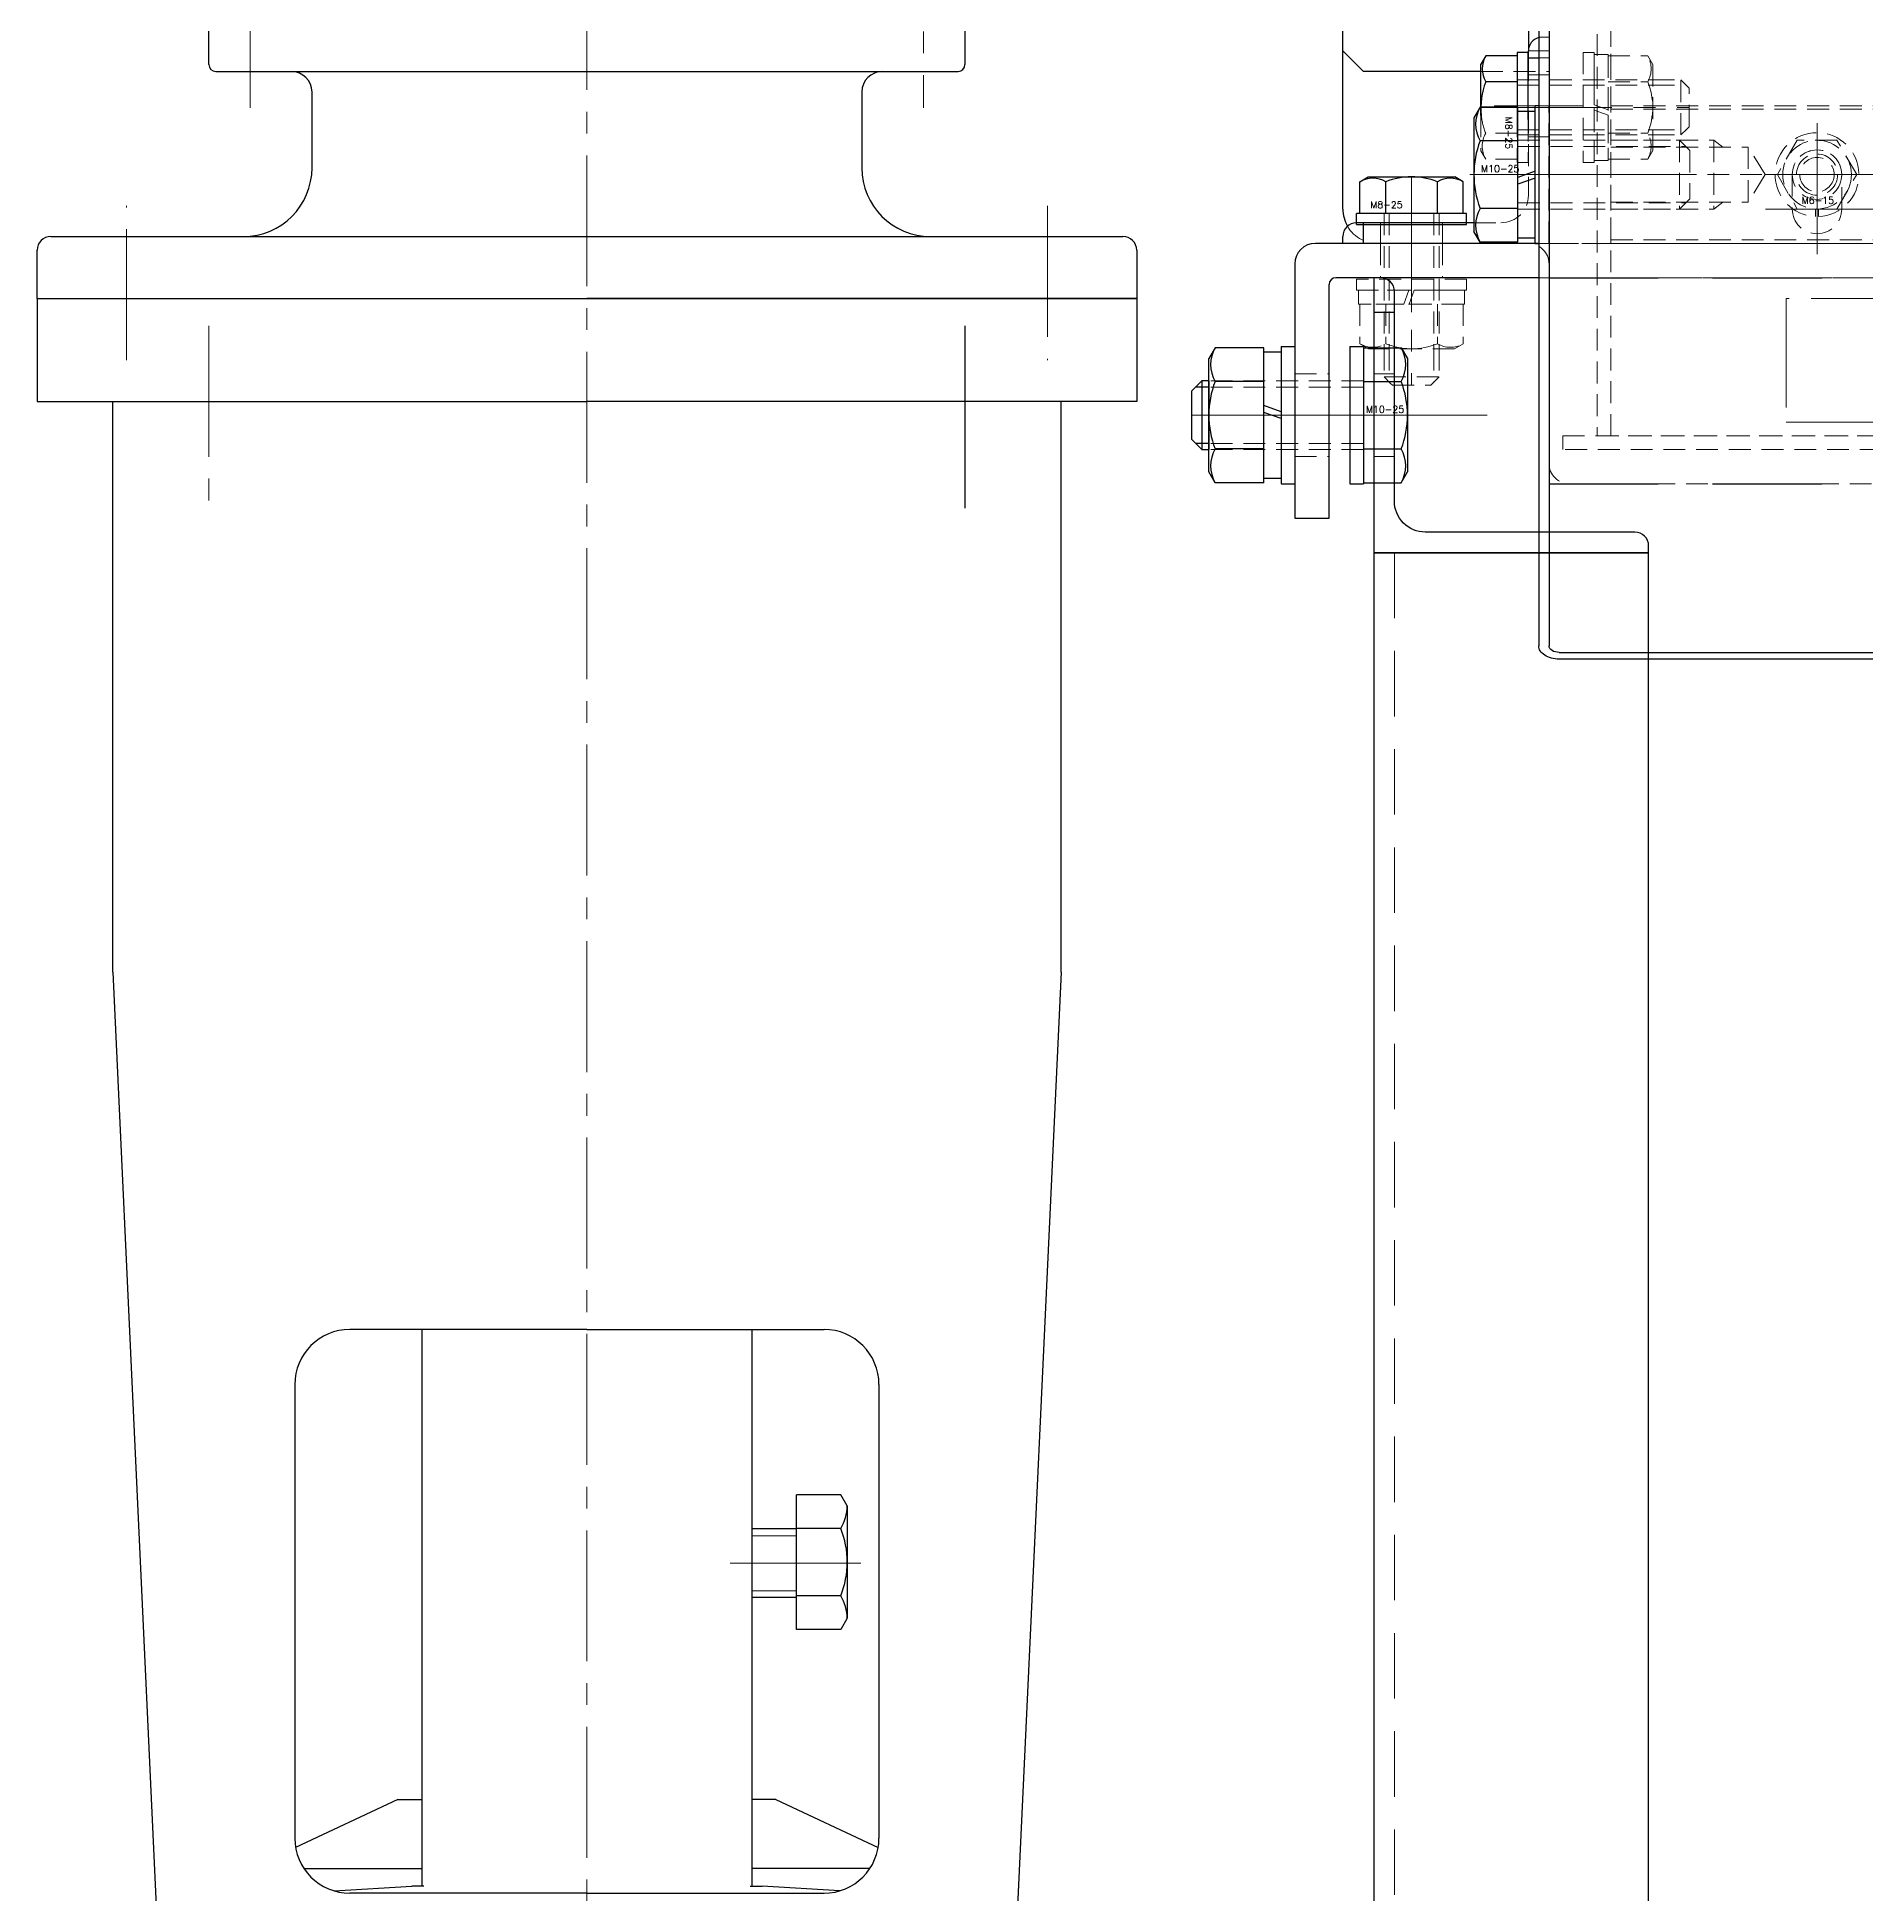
# Model space of a CAD drawing. Header units: millimetres. Extents: x 0 to 10987, y 0 to 7892.
# Drawn here: x 1093.9 to 1360.1, y 5428.6 to 5698.8 of the extents above; entities that cross this region are included whole.
import ezdxf

# ---------------------------------------------------------------- set-up
doc = ezdxf.new("R2010")
doc.units = ezdxf.units.MM
for name, pattern in [('CENTER2', [28.575, 19.05, -3.175, 3.175, -3.175]), ('HIDDEN2', [4.7625, 3.175, -1.5875]), ('PHANTOM2', [31.75, 15.875, -3.175, 3.175, -3.175, 3.175, -3.175])]:
    doc.linetypes.add(name, pattern=pattern)
for name, color, linetype, lineweight in [('01_外形線', 7, 'Continuous', 25), ('02_細線', 5, 'Continuous', 13), ('03_かくれ線', 6, 'HIDDEN2', 13), ('04_中心線', 1, 'CENTER2', 9), ('05_仮想線', 2, 'PHANTOM2', 13)]:
    doc.layers.add(name, color=color, linetype=linetype, lineweight=lineweight)
doc.styles.add('KSS_TXT', font='txt.shx', dxfattribs={"bigfont": 'extfont2.shx'})

msp = doc.modelspace()

# ---------------------------------------------------------------- linework, layer by layer
at = {"layer": '01_外形線'}
for p, q in [((1312.392, 5943.841), (1312.392, 5610.291)), ((1313.892, 5943.841), (1313.892, 5610.291)), ((1118.892, 5694.838), (1118.892, 5716.838)), ((1228.892, 5716.838), (1228.892, 5694.838)), ((1310.892, 5701.332), (1310.892, 5696.835)), ((1283.892, 5673.835), (1283.891, 5696.836)), ((1304.675, 5696.113), (1303.979, 5694.907)), ((1303.979, 5687.462), (1303.979, 5694.907)), ((1309.279, 5696.113), (1304.675, 5696.113)), ((1309.279, 5696.607), (1309.279, 5687.463)), ((1310.879, 5696.607), (1309.279, 5696.607)), ((1309.279, 5696.113), (1309.279, 5687.463)), ((1310.877, 5688.023), (1310.892, 5696.838)), ((1310.879, 5686.848), (1310.879, 5696.607)), ((1310.892, 5695.838), (1312.392, 5695.838)), ((1119.892, 5693.838), (1173.892, 5693.838)), ((1173.892, 5693.838), (1227.892, 5693.838)), ((1309.279, 5692.36), (1304.675, 5692.36)), ((1133.892, 5679.838), (1133.892, 5690.838)), ((1213.892, 5690.838), (1213.892, 5679.838)), ((1311.862, 5668.838), (1311.862, 5688.838)), ((1312.392, 5688.838), (1311.862, 5688.838)), ((1303.865, 5688.653), (1302.962, 5687.088)), ((1302.962, 5687.088), (1302.962, 5670.588)), ((1309.362, 5688.653), (1303.865, 5688.653)), ((1309.362, 5669.023), (1309.362, 5688.653)), ((1311.862, 5688.038), (1309.362, 5688.038)), ((1309.362, 5683.745), (1303.865, 5683.745)), ((1286.387, 5677.811), (1287.593, 5678.507)), ((1287.593, 5678.507), (1300.193, 5678.507)), ((1301.398, 5677.811), (1300.193, 5678.507)), ((1311.862, 5679.338), (1309.362, 5678.428)), ((1311.862, 5678.338), (1309.362, 5677.428)), ((1286.387, 5673.207), (1286.387, 5677.811)), ((1290.14, 5673.207), (1290.14, 5677.811)), ((1297.645, 5673.207), (1297.645, 5677.811)), ((1301.398, 5673.207), (1301.398, 5677.811)), ((1301.893, 5673.207), (1285.893, 5673.207)), ((1285.893, 5671.607), (1285.893, 5673.207)), ((1301.398, 5673.207), (1286.387, 5673.207)), ((1301.893, 5671.607), (1301.893, 5673.207)), ((1309.362, 5673.93), (1303.865, 5673.93)), ((1302.962, 5671.838), (1285.892, 5671.838)), ((1285.893, 5671.607), (1301.893, 5671.607)), ((1286.892, 5668.838), (1286.892, 5671.838)), ((1303.865, 5669.023), (1302.962, 5670.588)), ((1093.893, 5660.838), (1093.893, 5667.838)), ((1095.893, 5669.838), (1173.892, 5669.838)), ((1173.892, 5669.838), (1251.892, 5669.838)), ((1253.892, 5667.838), (1253.892, 5660.838)), ((1312.392, 5668.838), (1279.892, 5668.838)), ((1283.892, 5668.838), (1283.892, 5669.838)), ((1302.962, 5668.838), (1283.892, 5668.838)), ((1309.362, 5669.023), (1303.865, 5669.023)), ((1309.362, 5669.638), (1311.862, 5669.638)), ((1311.862, 5668.838), (1312.392, 5668.838)), ((1276.892, 5665.838), (1276.892, 5628.838)), ((1281.892, 5628.838), (1281.892, 5662.838)), ((1312.392, 5663.838), (1282.892, 5663.838)), ((1093.893, 5660.838), (1093.893, 5645.838)), ((1093.893, 5660.838), (1173.892, 5660.838)), ((1093.893, 5660.838), (1173.892, 5660.838)), ((1093.893, 5660.838), (1173.892, 5660.838)), ((1093.893, 5660.838), (1173.892, 5660.838)), ((1253.892, 5660.838), (1173.892, 5660.838)), ((1173.892, 5660.838), (1253.892, 5660.838)), ((1253.892, 5660.838), (1173.892, 5660.838)), ((1173.892, 5660.838), (1253.892, 5660.838)), ((1253.892, 5660.838), (1253.892, 5645.838)), ((1228.892, 5656.838), (1228.892, 5630.338)), ((1288.392, 5658.838), (1291.392, 5658.838)), ((1265.296, 5653.653), (1264.392, 5652.088)), ((1272.392, 5653.653), (1265.296, 5653.653)), ((1272.392, 5634.023), (1272.392, 5653.653)), ((1274.892, 5653.838), (1274.892, 5633.838)), ((1274.892, 5653.838), (1276.892, 5653.838)), ((1276.892, 5653.838), (1276.892, 5633.838)), ((1284.892, 5653.838), (1284.892, 5633.838)), ((1284.892, 5653.838), (1286.892, 5653.838)), ((1286.892, 5653.838), (1286.892, 5633.838)), ((1286.892, 5653.653), (1292.389, 5653.653)), ((1292.389, 5653.653), (1293.292, 5652.088)), ((1264.392, 5635.588), (1264.392, 5652.088)), ((1272.392, 5645.248), (1272.392, 5653.038)), ((1272.392, 5653.038), (1274.892, 5653.038)), ((1293.292, 5652.088), (1293.292, 5635.588)), ((1263.392, 5648.838), (1261.892, 5647.338)), ((1264.392, 5648.838), (1263.392, 5648.838)), ((1263.392, 5648.838), (1263.392, 5638.838)), ((1264.392, 5648.838), (1264.392, 5638.838)), ((1272.392, 5648.745), (1265.296, 5648.745)), ((1286.892, 5648.745), (1292.389, 5648.745)), ((1093.893, 5645.838), (1173.892, 5645.838)), ((1104.892, 5562.838), (1104.892, 5645.838)), ((1104.892, 5645.838), (1124.392, 5645.838)), ((1253.892, 5645.838), (1173.892, 5645.838)), ((1242.892, 5645.838), (1223.392, 5645.838)), ((1242.892, 5562.838), (1242.892, 5645.838)), ((1261.892, 5647.338), (1261.892, 5640.338)), ((1264.392, 5647.938), (1262.492, 5647.938)), ((1274.892, 5644.338), (1272.392, 5645.248)), ((1272.392, 5634.638), (1272.392, 5644.248)), ((1274.892, 5643.338), (1272.392, 5644.248)), ((1263.392, 5638.838), (1261.892, 5640.338)), ((1264.392, 5639.738), (1262.492, 5639.738)), ((1263.392, 5638.838), (1264.392, 5638.838)), ((1272.392, 5638.93), (1265.296, 5638.93)), ((1286.892, 5638.93), (1292.389, 5638.93)), ((1265.296, 5634.023), (1264.392, 5635.588)), ((1292.389, 5634.023), (1293.292, 5635.588)), ((1272.392, 5634.023), (1265.296, 5634.023)), ((1274.892, 5634.638), (1272.392, 5634.638)), ((1274.892, 5633.838), (1276.892, 5633.838)), ((1284.892, 5633.838), (1286.892, 5633.838)), ((1286.892, 5634.023), (1292.389, 5634.023)), ((1276.892, 5628.838), (1281.892, 5628.838)), ((1315.392, 5609.326), (1591.392, 5609.326)), ((1591.392, 5608.362), (1315.392, 5608.362)), ((1104.892, 5562.838), (1112.383, 5402.257)), ((1242.892, 5562.838), (1235.402, 5402.257)), ((1173.892, 5510.838), (1139.392, 5510.838)), ((1149.892, 5510.838), (1149.892, 5429.838)), ((1173.892, 5510.838), (1208.392, 5510.838)), ((1197.892, 5510.838), (1197.892, 5429.838)), ((1131.392, 5502.838), (1131.392, 5436.838)), ((1216.392, 5502.838), (1216.392, 5436.838)), ((1204.367, 5467.193), (1204.367, 5486.791)), ((1210.835, 5486.791), (1204.367, 5486.791)), ((1211.774, 5485.17), (1210.838, 5486.791)), ((1211.774, 5485.17), (1211.774, 5468.814)), ((1204.367, 5481.838), (1197.892, 5481.838)), ((1210.838, 5481.892), (1204.367, 5481.892)), ((1204.367, 5471.838), (1197.892, 5471.838)), ((1210.838, 5472.092), (1204.367, 5472.092)), ((1210.838, 5467.193), (1204.367, 5467.193)), ((1211.774, 5468.814), (1210.838, 5467.193)), ((1146.392, 5442.438), (1131.507, 5435.491)), ((1146.392, 5442.438), (1149.892, 5442.438)), ((1201.392, 5442.438), (1197.892, 5442.438)), ((1201.392, 5442.438), (1216.278, 5435.491)), ((1132.711, 5432.438), (1149.892, 5432.438)), ((1215.074, 5432.438), (1197.892, 5432.438)), ((1137.099, 5429.173), (1148.392, 5429.838)), ((1150.142, 5429.838), (1148.392, 5429.838)), ((1197.642, 5429.838), (1199.392, 5429.838)), ((1210.686, 5429.173), (1199.392, 5429.838)), ((1173.892, 5428.838), (1139.392, 5428.838)), ((1173.892, 5428.838), (1208.392, 5428.838))]:
    msp.add_line(p, q, dxfattribs=at)
at = {"layer": '01_外形線', "linetype": 'HIDDEN2', "ltscale": 5}
for p, q in [((1313.892, 5663.838), (1592.892, 5663.838)), ((1313.892, 5633.835), (1592.892, 5633.835))]:
    msp.add_line(p, q, dxfattribs=at)
at = {"layer": '01_外形線'}
for points in [[(1303.979, 5693.835), (1286.892, 5693.835), (1283.892, 5696.835), (1283.892, 5786.688)], [(1328.392, 5423.838), (1328.392, 5623.838), (1288.392, 5623.838), (1288.392, 5423.838)]]:
    msp.add_lwpolyline(points, dxfattribs=at)
msp.add_lwpolyline([(1328.392, 5623.838), (1328.392, 5624.838, 0.4142136), (1326.392, 5626.838), (1295.892, 5626.838, -0.4142136), (1291.392, 5631.338), (1291.392, 5661.838, 0.4142136), (1289.392, 5663.838), (1288.392, 5663.838), (1288.392, 5623.838)], format="xyb", close=True, dxfattribs=at)
for centre, radius, start, end in [((1312.892, 5696.838), 2, 104.47751, 180), ((1119.892, 5694.838), 1, 180, 270), ((1227.892, 5694.838), 1, 270, 0), ((1307.925, 5694.236), 3.753, 150.00001, 209.99999), ((1130.892, 5690.838), 3, 0, 90), ((1216.892, 5690.838), 3, 90, 180), ((1314.444, 5688.607), 10.465, 158.98558, 186.2826), ((1308.115, 5686.199), 4.907, 150.00001, 209.99999), ((1316.741, 5678.838), 13.779, 159.136, 200.864), ((1123.892, 5679.838), 10, 270, 0), ((1223.892, 5679.838), 10, 180, 270), ((1288.263, 5674.561), 3.753, 60.00001, 119.99999), ((1293.893, 5668.042), 10.465, 68.98558, 111.01442), ((1299.522, 5674.561), 3.753, 60.00001, 119.99999), ((1288.892, 5673.835), 5, 180, 210.03328), ((1308.115, 5671.476), 4.907, 150.00001, 209.99999), ((1285.892, 5669.838), 2, 90, 180), ((1095.893, 5667.838), 2, 90, 180), ((1251.892, 5667.838), 2, 0, 90), ((1279.892, 5665.838), 3, 90, 180), ((1282.892, 5662.838), 1, 90, 180), ((1269.546, 5651.199), 4.907, 150.00001, 209.99999), ((1288.139, 5651.199), 4.907, 330.00001, 29.99999), ((1278.171, 5643.838), 13.779, 159.136, 200.864), ((1279.513, 5643.838), 13.779, 339.136, 20.864), ((1269.546, 5636.476), 4.907, 150.00001, 209.99999), ((1288.139, 5636.476), 4.907, 330.00001, 29.99999), ((1139.392, 5502.838), 8, 90, 180), ((1208.392, 5502.838), 8, 0, 90), ((1205.221, 5485.269), 6.551, 328.9828, 359.13138), ((1198.474, 5476.992), 13.299, 338.37986, 21.61714), ((1205.221, 5468.715), 6.551, 0.86868, 31.0172), ((1139.392, 5436.838), 8, 180, 270), ((1208.392, 5436.838), 8, 270, 0)]:
    msp.add_arc(centre, radius, start, end, dxfattribs=at)
at = {"layer": '01_外形線', "extrusion": (0, 0, -1)}
for major_axis in [(3, 0), (1.5, 0)]:
    msp.add_ellipse((1315.392, 5610.291), major_axis=major_axis, ratio=0.6427876, start_param=7.8539816, end_param=9.424778, dxfattribs=at)
at = {"layer": '02_細線'}
for p, q in [((1204.367, 5480.838), (1197.892, 5480.838)), ((1204.367, 5472.838), (1197.892, 5472.838))]:
    msp.add_line(p, q, dxfattribs=at)
at = {"layer": '03_かくれ線'}
for p, q in [((1320.892, 6008.835), (1320.892, 5640.835)), ((1322.892, 5640.835), (1322.892, 6008.835)), ((1313.892, 5693.835), (1313.892, 5798.835)), ((1313.892, 5793.838), (1313.892, 5663.838)), ((1313.892, 5698.838), (1312.892, 5698.838)), ((1313.892, 5668.838), (1313.892, 5698.838)), ((1313.892, 5696.835), (1310.892, 5696.835)), ((1310.892, 5696.835), (1310.892, 5693.835)), ((1313.892, 5695.838), (1312.392, 5695.838)), ((1318.879, 5696.607), (1318.879, 5680.607)), ((1320.479, 5696.607), (1318.879, 5696.607)), ((1320.479, 5680.607), (1320.479, 5696.607)), ((1320.479, 5696.307), (1320.479, 5689.007)), ((1320.479, 5696.307), (1322.479, 5696.307)), ((1322.479, 5696.307), (1322.479, 5688.279)), ((1322.479, 5696.113), (1322.479, 5681.102)), ((1322.479, 5696.113), (1328.254, 5696.113)), ((1328.254, 5696.113), (1328.979, 5694.857)), ((1328.979, 5694.857), (1328.979, 5682.357)), ((1303.979, 5693.835), (1313.892, 5693.835)), ((1309.279, 5692.607), (1328.979, 5692.607)), ((1309.279, 5691.857), (1328.979, 5691.857)), ((1313.892, 5693.338), (1310.892, 5693.338)), ((1322.479, 5692.36), (1328.254, 5692.36)), ((1328.979, 5692.607), (1333.079, 5692.607)), ((1328.979, 5691.857), (1333.829, 5691.857)), ((1333.079, 5684.607), (1333.079, 5692.607)), ((1333.079, 5692.607), (1333.979, 5691.707)), ((1333.979, 5691.707), (1334.279, 5691.407)), ((1312.392, 5688.838), (1313.862, 5688.838)), ((1313.862, 5668.838), (1313.862, 5688.838)), ((1320.479, 5689.007), (1322.479, 5688.279)), ((1322.892, 5688.838), (1583.892, 5688.838)), ((1322.892, 5668.838), (1322.892, 5688.838)), ((1334.279, 5685.807), (1334.279, 5691.407)), ((1303.979, 5687.462), (1303.979, 5682.307)), ((1309.279, 5687.463), (1309.279, 5680.607)), ((1310.879, 5686.848), (1310.879, 5680.607)), ((1310.892, 5688.023), (1310.892, 5675.838)), ((1320.479, 5688.207), (1320.479, 5680.907)), ((1320.479, 5688.207), (1322.479, 5687.479)), ((1322.479, 5687.479), (1322.479, 5680.907)), ((1322.892, 5688.338), (1583.892, 5688.338)), ((1309.279, 5684.855), (1304.675, 5684.855)), ((1309.279, 5685.357), (1328.979, 5685.357)), ((1309.279, 5684.607), (1328.979, 5684.607)), ((1309.362, 5683.838), (1332.862, 5683.838)), ((1313.892, 5684.338), (1310.892, 5684.338)), ((1322.479, 5684.855), (1328.254, 5684.855)), ((1322.892, 5683.838), (1337.892, 5683.838)), ((1328.979, 5685.357), (1333.829, 5685.357)), ((1328.979, 5684.607), (1333.079, 5684.607)), ((1332.862, 5683.838), (1334.362, 5682.338)), ((1332.862, 5683.838), (1332.862, 5673.838)), ((1333.079, 5684.607), (1333.979, 5685.507)), ((1333.979, 5685.507), (1334.279, 5685.807)), ((1337.892, 5683.838), (1339.191, 5682.838)), ((1337.892, 5683.838), (1337.892, 5673.838)), ((1350.005, 5683.838), (1347.119, 5678.838)), ((1355.779, 5683.838), (1350.005, 5683.838)), ((1352.892, 5673.838), (1352.892, 5683.838)), ((1358.666, 5678.838), (1355.779, 5683.838)), ((1304.675, 5681.102), (1303.979, 5682.307)), ((1309.279, 5681.102), (1304.675, 5681.102)), ((1309.362, 5682.938), (1333.762, 5682.938)), ((1322.479, 5680.907), (1320.479, 5680.907)), ((1322.479, 5681.102), (1328.254, 5681.102)), ((1322.892, 5682.838), (1342.888, 5682.838)), ((1328.254, 5681.102), (1328.979, 5682.357)), ((1334.362, 5682.338), (1334.362, 5675.338)), ((1345.342, 5678.838), (1342.888, 5682.838)), ((1342.888, 5682.838), (1342.888, 5678.838)), ((1310.879, 5680.607), (1309.279, 5680.607)), ((1317.892, 5678.838), (1588.892, 5678.838)), ((1320.479, 5680.607), (1318.879, 5680.607)), ((1345.342, 5678.838), (1342.888, 5674.838)), ((1342.888, 5674.838), (1342.888, 5678.838)), ((1347.119, 5678.838), (1350.005, 5673.838)), ((1355.779, 5673.838), (1358.666, 5678.838)), ((1332.862, 5673.838), (1334.362, 5675.338)), ((1289.893, 5673.207), (1289.893, 5653.507)), ((1290.643, 5673.207), (1290.643, 5653.507)), ((1297.143, 5673.207), (1297.143, 5653.507)), ((1297.893, 5673.207), (1297.893, 5653.507)), ((1309.362, 5674.738), (1333.762, 5674.738)), ((1309.362, 5673.838), (1332.862, 5673.838)), ((1322.892, 5674.838), (1342.888, 5674.838)), ((1322.892, 5673.838), (1337.892, 5673.838)), ((1337.892, 5673.838), (1339.191, 5674.838)), ((1350.005, 5673.838), (1355.779, 5673.838)), ((1352.667, 5673.838), (1352.667, 5672.742)), ((1353.117, 5673.838), (1353.117, 5672.742)), ((1289.392, 5668.838), (1289.392, 5671.838)), ((1298.392, 5668.838), (1298.392, 5671.838)), ((1302.962, 5671.838), (1306.892, 5671.838)), ((1288.892, 5668.835), (1310.892, 5668.835)), ((1289.392, 5668.838), (1289.392, 5663.838)), ((1298.392, 5668.838), (1298.392, 5663.838)), ((1313.892, 5668.838), (1302.962, 5668.838)), ((1594.392, 5668.838), (1312.392, 5668.838)), ((1312.392, 5668.838), (1313.862, 5668.838)), ((1322.892, 5669.338), (1583.892, 5669.338)), ((1322.892, 5668.838), (1583.892, 5668.838)), ((1313.892, 5665.835), (1313.892, 5636.835)), ((1301.893, 5663.607), (1285.893, 5663.607)), ((1285.893, 5662.007), (1285.893, 5663.607)), ((1285.893, 5662.007), (1301.893, 5662.007)), ((1293.493, 5662.007), (1286.193, 5662.007)), ((1286.193, 5660.007), (1286.193, 5662.007)), ((1293.493, 5662.007), (1292.765, 5660.007)), ((1294.293, 5662.007), (1293.565, 5660.007)), ((1301.593, 5662.007), (1294.293, 5662.007)), ((1301.593, 5662.007), (1301.593, 5660.007)), ((1301.893, 5662.007), (1301.893, 5663.607)), ((1312.392, 5663.838), (1594.392, 5663.838)), ((1313.892, 5663.838), (1592.892, 5663.838)), ((1292.765, 5660.007), (1286.193, 5660.007)), ((1301.398, 5660.007), (1286.387, 5660.007)), ((1286.387, 5660.007), (1286.387, 5654.232)), ((1290.14, 5660.007), (1290.14, 5654.232)), ((1301.593, 5660.007), (1293.565, 5660.007)), ((1297.645, 5660.007), (1297.645, 5654.232)), ((1301.398, 5660.007), (1301.398, 5654.232)), ((1286.387, 5654.232), (1287.643, 5653.507)), ((1301.398, 5654.232), (1300.143, 5653.507)), ((1300.143, 5653.507), (1287.643, 5653.507)), ((1289.893, 5653.507), (1289.893, 5649.407)), ((1290.643, 5653.507), (1290.643, 5648.657)), ((1297.143, 5653.507), (1297.143, 5648.657)), ((1297.893, 5653.507), (1297.893, 5649.407)), ((1286.892, 5648.838), (1264.392, 5648.838)), ((1276.892, 5649.838), (1281.892, 5649.838)), ((1289.893, 5649.407), (1297.893, 5649.407)), ((1289.893, 5649.407), (1290.793, 5648.507)), ((1290.793, 5648.507), (1291.093, 5648.207)), ((1296.993, 5648.507), (1296.693, 5648.207)), ((1297.893, 5649.407), (1296.993, 5648.507)), ((1286.892, 5647.938), (1264.392, 5647.938)), ((1291.093, 5648.207), (1296.693, 5648.207)), ((1320.892, 5640.835), (1585.892, 5640.835)), ((1286.892, 5639.738), (1264.392, 5639.738)), ((1286.892, 5638.838), (1264.392, 5638.838)), ((1276.892, 5637.838), (1281.892, 5637.838)), ((1326.892, 5633.835), (1316.892, 5633.835)), ((1579.892, 5633.835), (1326.892, 5633.835))]:
    msp.add_line(p, q, dxfattribs=at)
at = {"layer": '03_かくれ線', "ltscale": 3}
for p, q in [((1291.392, 5649.838), (1288.392, 5649.838)), ((1291.392, 5637.838), (1288.392, 5637.838)), ((1291.392, 5623.838), (1291.392, 4273.838))]:
    msp.add_line(p, q, dxfattribs=at)
at = {"layer": '03_かくれ線'}
for points in [[(1283.893, 5975.836), (1283.891, 5696.836)], [(1313.893, 5800.837), (1313.893, 5668.838), (1322.893, 5668.838), (1322.893, 5800.837)]]:
    msp.add_lwpolyline(points, dxfattribs=at)
msp.add_lwpolyline([(1349.292, 5673.838, 1), (1356.492, 5673.838), (1356.492, 5678.838, 1), (1349.292, 5678.838)], format="xyb", close=True, dxfattribs=at)
msp.add_lwpolyline([(1590.892, 5638.835), (1315.892, 5638.835), (1315.892, 5640.835), (1590.892, 5640.835)], close=True, dxfattribs=at)
for centre, radius in [((1352.892, 5678.838), 5), ((1352.892, 5678.835), 3.6), ((1352.892, 5678.838), 3), ((1352.892, 5678.838), 2.5)]:
    msp.add_circle(centre, radius, dxfattribs=at)
for centre, radius, start, end in [((1312.892, 5696.838), 2, 90, 104.47751), ((1325.004, 5694.236), 3.753, 330.00001, 29.99999), ((1318.902, 5688.607), 10.077, 338.13461, 21.86539), ((1314.444, 5688.607), 10.465, 186.2826, 201.01442), ((1307.925, 5682.978), 3.753, 150.00001, 209.99999), ((1325.004, 5682.978), 3.753, 330.00001, 29.99999), ((1352.892, 5678.838), 6.1, 272.11385, 267.88615), ((1306.892, 5675.838), 4, 270, 0), ((1288.892, 5673.835), 5, 210.03328, 275.73917), ((1310.892, 5665.835), 3, 0, 90), ((1288.263, 5657.482), 3.753, 240.00001, 299.99999), ((1293.893, 5663.584), 10.077, 248.13461, 291.86539), ((1299.522, 5657.482), 3.753, 240.00001, 299.99999), ((1316.892, 5636.835), 3, 180, 270)]:
    msp.add_arc(centre, radius, start, end, dxfattribs=at)
at = {"layer": '04_中心線'}
for p, q in [((1173.892, 5376.838), (1173.892, 5865.838)), ((1124.892, 5688.568), (1124.892, 5721.906)), ((1222.892, 5721.906), (1222.892, 5688.568)), ((1318.892, 5688.838), (1305.892, 5688.838)), ((1303.979, 5688.607), (1334.279, 5688.607)), ((1352.892, 5686.338), (1352.892, 5666.338)), ((1352.892, 5671.335), (1352.892, 5686.335)), ((1352.892, 5684.938), (1352.892, 5672.738)), ((1293.893, 5678.507), (1293.893, 5648.207)), ((1334.362, 5678.838), (1302.362, 5678.838)), ((1321.862, 5678.838), (1302.962, 5678.838)), ((1345.392, 5678.838), (1561.392, 5678.838)), ((1345.392, 5678.835), (1561.392, 5678.835)), ((1358.992, 5678.838), (1346.792, 5678.838)), ((1293.892, 5663.838), (1293.892, 5676.838)), ((1106.893, 5651.838), (1106.893, 5674.281)), ((1240.892, 5674.281), (1240.892, 5651.838)), ((1293.892, 5673.838), (1293.892, 5658.838)), ((1345.392, 5673.838), (1561.392, 5673.838)), ((1118.892, 5656.838), (1118.892, 5630.338)), ((1228.892, 5656.838), (1228.892, 5630.338)), ((1261.892, 5643.838), (1293.292, 5643.838)), ((1266.892, 5643.838), (1291.892, 5643.838)), ((1271.392, 5643.838), (1290.292, 5643.838)), ((1304.892, 5643.838), (1274.892, 5643.838)), ((1213.767, 5476.838), (1194.375, 5476.838))]:
    msp.add_line(p, q, dxfattribs=at)
at = {"layer": '05_仮想線', "transparency": 33554559}
for points in [[(1558.392, 5660.838), (1348.392, 5660.838)], [(1348.392, 5660.838), (1348.392, 5642.838)], [(1348.392, 5642.838), (1558.392, 5642.838)]]:
    msp.add_lwpolyline(points, dxfattribs=at)

# ---------------------------------------------------------------- texts
at = {"layer": '03_かくれ線', "style": 'KSS_TXT'}
for s, rotation, p in [('M8-25', 270, (1307.539, 5687.257)), ('M10-25', 360, (1287.25, 5644.198))]:
    msp.add_text(s, height=1, rotation=rotation, dxfattribs=at).set_placement(p)
for s, p in [('M10-25', (1304.004, 5679.198)), ('M6-15', (1350.657, 5674.609)), ('M8-25', (1287.875, 5673.948))]:
    msp.add_text(s, height=1, dxfattribs=at).set_placement(p)

doc.saveas('drawing.dxf')
